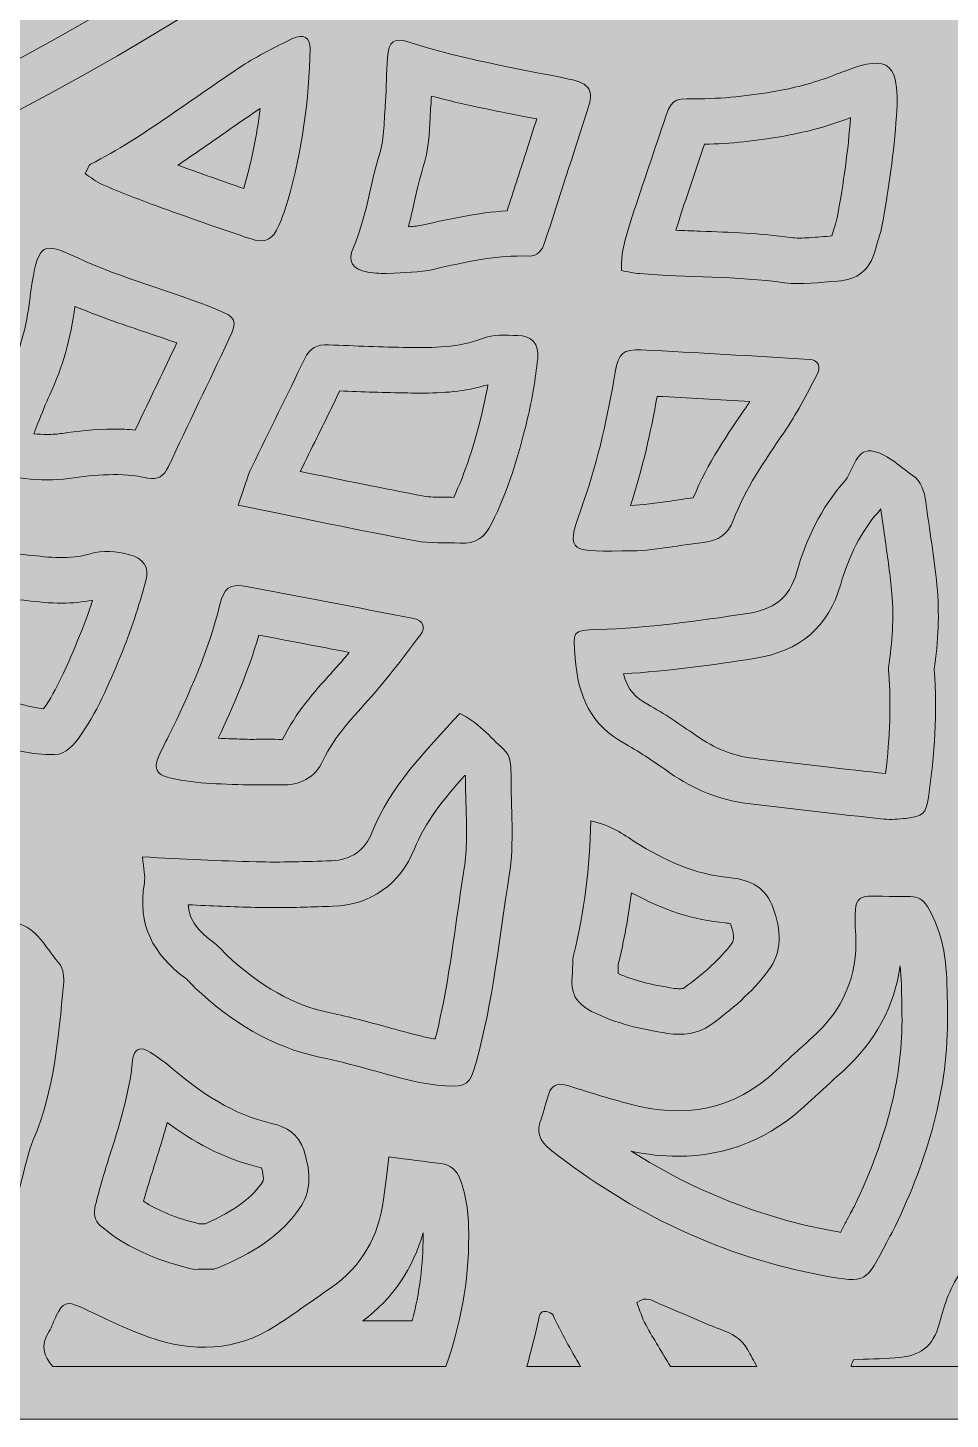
# Model space of a CAD drawing. Extents: x 140 to 2861, y -2860 to -140.
# Drawn here: x 1974.5 to 2298.5, y -2859.8 to -2371 of the extents above; entities that cross this region are included whole.
import ezdxf

# ---------------------------------------------------------------- set-up
doc = ezdxf.new("R2010")
doc.units = 0
doc.header["$MEASUREMENT"] = 0
doc.layers.add('Layer 1', color=7, linetype='Continuous')

# ---------------------------------------------------------------- blocks, each defined once
blk = doc.blocks.new('block 3')
at = {"layer": 'Layer 1', "lineweight": 0}
blk.add_lwpolyline([(140.32, -139.6), (140.32, -2859.85), (2860.58, -2859.85), (2860.58, -139.6), (140.32, -139.6)], dxfattribs=at)
for points, knots in [([(1721.31, -2475.94), (1650.1, -2492.19), (1576.59, -2500.42), (1502.82, -2500.42), (1275.74, -2500.42), (1053.46, -2423.1), (876.93, -2282.7), (747.66, -2179.87), (646.42, -2042.83), (583.05, -1885.2), (585.7, -1885.24), (588.33, -1885.26), (590.95, -1885.26), (617.95, -1885.26), (644.51, -1883.12), (669.9, -1878.88), (675.18, -1878.01), (680.42, -1877.09), (685.59, -1876.14), (692.52, -1891.82), (699.86, -1907.26), (707.5, -1922.18), (707.63, -1922.44), (707.76, -1922.7), (707.9, -1922.96), (699.09, -1938.69), (698.57, -1955.99), (706.48, -1973.45), (718.93, -2001.08), (733.65, -2027.64), (747.71, -2052.23), (767.43, -2086.76), (788.67, -2119.44), (814.5, -2157.91), (821.77, -2168.68), (829.03, -2179.4), (836.3, -2190.13), (839.34, -2194.61), (844.35, -2197.16), (849.55, -2197.16), (851.2, -2197.16), (852.87, -2196.9), (854.5, -2196.37), (861.28, -2194.17), (865.78, -2187.74), (865.54, -2180.62), (865.06, -2166.24), (861.95, -2153.6), (859.29, -2144.17), (857.96, -2139.46), (856.57, -2134.72), (855.14, -2129.94), (881.3, -2157.11), (909.28, -2182.57), (938.82, -2206.07), (956.91, -2220.45), (975.89, -2234.36), (995.3, -2247.44), (1002.96, -2261.61), (1012.87, -2279.29), (1024.11, -2296.31), (1024.37, -2296.71), (1024.64, -2297.12), (1024.9, -2297.53), (1028.35, -2302.86), (1033.56, -2310.91), (1045.09, -2315.48), (1047, -2316.24), (1049.01, -2316.61), (1050.99, -2316.61), (1054.94, -2316.61), (1058.83, -2315.15), (1061.84, -2312.37), (1066.36, -2308.2), (1068.09, -2301.8), (1066.29, -2295.92), (1065.62, -2293.73), (1064.97, -2291.62), (1064.34, -2289.57), (1079.4, -2297.86), (1094.69, -2305.72), (1110.06, -2313.08), (1170.4, -2341.94), (1234.14, -2364.18), (1299.51, -2379.2), (1355.25, -2392.01), (1412.38, -2399.57), (1469.48, -2401.7), (1471.75, -2407.46), (1473.91, -2412.89), (1476.03, -2418.12), (1476.38, -2418.96), (1476.7, -2419.83), (1477.04, -2420.7), (1479.19, -2426.37), (1482.15, -2434.14), (1489.71, -2440.99), (1492.76, -2443.75), (1496.61, -2445.13), (1500.45, -2445.13), (1504.3, -2445.13), (1508.14, -2443.75), (1511.19, -2440.99), (1518.76, -2434.14), (1521.71, -2426.37), (1523.87, -2420.7), (1524.2, -2419.83), (1524.52, -2418.96), (1524.89, -2418.08), (1526.97, -2412.93), (1529.11, -2407.57), (1531.36, -2401.87), (1588.39, -2400.06), (1645.11, -2392.79), (1700.1, -2380.25), (1760.8, -2366.4), (1820.45, -2345.97), (1877.38, -2319.51), (1897.35, -2310.23), (1917.18, -2300.1), (1936.67, -2289.24), (1936, -2291.39), (1935.32, -2293.61), (1934.61, -2295.92), (1932.81, -2301.8), (1934.54, -2308.2), (1939.06, -2312.37), (1942.07, -2315.15), (1945.96, -2316.61), (1949.91, -2316.61), (1951.9, -2316.61), (1953.9, -2316.24), (1955.81, -2315.48), (1967.34, -2310.91), (1972.55, -2302.85), (1976, -2297.53), (1976.27, -2297.12), (1976.53, -2296.71), (1976.79, -2296.32), (1988.21, -2279.02), (1998.02, -2261.51), (2006.23, -2246.28), (2016.71, -2239.15), (2026.97, -2231.86), (2036.76, -2224.59), (2075.52, -2195.82), (2112.12, -2163.88), (2145.94, -2129.35), (2144.44, -2134.33), (2143, -2139.28), (2141.6, -2144.19), (2138.95, -2153.59), (2135.84, -2166.23), (2135.36, -2180.62), (2135.13, -2187.74), (2139.63, -2194.17), (2146.41, -2196.37), (2148.04, -2196.9), (2149.71, -2197.16), (2151.35, -2197.16), (2156.56, -2197.16), (2161.57, -2194.61), (2164.6, -2190.13), (2164.6, -2190.13), (2165.47, -2188.85), (2165.47, -2188.85), (2172.45, -2178.55), (2179.42, -2168.25), (2186.42, -2157.88), (2212.24, -2119.44), (2233.47, -2086.76), (2253.19, -2052.24), (2267.25, -2027.64), (2281.97, -2001.08), (2294.41, -1973.48), (2301.54, -1957.75), (2301.81, -1942.06), (2295.31, -1927.57), (2304.32, -1911.02), (2312.84, -1894.12), (2320.75, -1877.12), (2324.15, -1877.72), (2327.57, -1878.31), (2331, -1878.88), (2356.39, -1883.12), (2382.96, -1885.26), (2409.96, -1885.26), (2414.72, -1885.26), (2419.54, -1885.19), (2424.4, -1885.06), (2407.98, -1923.97), (2388.93, -1962.09), (2367.62, -1998.67), (2226.81, -2240.41), (1991.24, -2414.37), (1721.31, -2475.94)], [0, 0, 0, 0, 1, 1, 1, 2, 2, 2, 3, 3, 3, 4, 4, 4, 5, 5, 5, 6, 6, 6, 7, 7, 7, 8, 8, 8, 9, 9, 9, 10, 10, 10, 11, 11, 11, 12, 12, 12, 13, 13, 13, 14, 14, 14, 15, 15, 15, 16, 16, 16, 17, 17, 17, 18, 18, 18, 19, 19, 19, 20, 20, 20, 21, 21, 21, 22, 22, 22, 23, 23, 23, 24, 24, 24, 25, 25, 25, 26, 26, 26, 27, 27, 27, 28, 28, 28, 29, 29, 29, 30, 30, 30, 31, 31, 31, 32, 32, 32, 33, 33, 33, 34, 34, 34, 35, 35, 35, 36, 36, 36, 37, 37, 37, 38, 38, 38, 39, 39, 39, 40, 40, 40, 41, 41, 41, 42, 42, 42, 43, 43, 43, 44, 44, 44, 45, 45, 45, 46, 46, 46, 47, 47, 47, 48, 48, 48, 49, 49, 49, 50, 50, 50, 51, 51, 51, 52, 52, 52, 53, 53, 53, 54, 54, 54, 55, 55, 55, 56, 56, 56, 57, 57, 57, 58, 58, 58, 59, 59, 59, 60, 60, 60, 61, 61, 61, 62, 62, 62, 63, 63, 63, 64, 64, 64, 65, 65, 65, 65]), ([(2142.84, -2435.28), (2132.26, -2435.88), (2122.33, -2438.18), (2113.42, -2440.24), (2111.97, -2440.57), (2110.19, -2440.75), (2108.15, -2440.88), (2108.96, -2437.81), (2109.65, -2434.77), (2110.34, -2431.77), (2111.27, -2427.65), (2112.16, -2423.76), (2113.29, -2420.14), (2115.25, -2413.86), (2115.55, -2407.8), (2115.81, -2402.45), (2115.88, -2401.03), (2115.95, -2399.62), (2116.06, -2398.22), (2116.15, -2397.11), (2116.21, -2396.02), (2116.26, -2394.95), (2127.41, -2397.92), (2138.57, -2400.11), (2149.45, -2402.25), (2150.72, -2402.5), (2151.99, -2402.75), (2153.25, -2403), (2151.96, -2407), (2150.67, -2411.01), (2149.38, -2415.01), (2147.2, -2421.77), (2145.03, -2428.53), (2142.84, -2435.28)], [0, 0, 0, 0, 1, 1, 1, 2, 2, 2, 3, 3, 3, 4, 4, 4, 5, 5, 5, 6, 6, 6, 7, 7, 7, 8, 8, 8, 9, 9, 9, 10, 10, 10, 11, 11, 11, 11]), ([(2056.11, -2399.33), (2054.9, -2408.88), (2053, -2418.23), (2050.42, -2427.27), (2050.41, -2427.32), (2050.39, -2427.37), (2050.38, -2427.42), (2042.47, -2424.72), (2034.66, -2421.93), (2027.17, -2419.22), (2032.13, -2415.92), (2036.96, -2412.54), (2041.73, -2409.21), (2046.66, -2405.77), (2051.35, -2402.49), (2056.11, -2399.33)], [0, 0, 0, 0, 1, 1, 1, 2, 2, 2, 3, 3, 3, 4, 4, 4, 5, 5, 5, 5]), ([(2263.49, -2402.51), (2262.6, -2413.93), (2261.04, -2425.62), (2258.85, -2437.27), (2258.66, -2438.25), (2258.25, -2439.6), (2257.82, -2441.04), (2257.53, -2441.96), (2257.22, -2442.99), (2256.92, -2444.08), (2255.62, -2444.17), (2254.32, -2444.28), (2253.01, -2444.4), (2250.32, -2444.63), (2247.77, -2444.85), (2245.54, -2444.85), (2244.38, -2444.85), (2243.39, -2444.79), (2242.53, -2444.67), (2231.68, -2443.16), (2221.01, -2442.78), (2210.69, -2442.41), (2207.76, -2442.31), (2204.89, -2442.2), (2202.07, -2442.08), (2205.11, -2432.64), (2208.35, -2423.08), (2211.5, -2413.82), (2211.5, -2413.82), (2212.16, -2411.87), (2212.16, -2411.87), (2221.15, -2411.69), (2230.48, -2410.71), (2240.59, -2408.89), (2248.64, -2407.44), (2256.14, -2405.35), (2263.49, -2402.51)], [0, 0, 0, 0, 1, 1, 1, 2, 2, 2, 3, 3, 3, 4, 4, 4, 5, 5, 5, 6, 6, 6, 7, 7, 7, 8, 8, 8, 9, 9, 9, 10, 10, 10, 11, 11, 11, 12, 12, 12, 12]), ([(1986.64, -2513.47), (1984.95, -2513.72), (1983.15, -2513.84), (1981.3, -2513.84), (1979.79, -2513.84), (1978.22, -2513.76), (1976.57, -2513.59), (1977.08, -2512.35), (1977.57, -2511.11), (1978.06, -2509.88), (1979.46, -2506.35), (1980.79, -2503.01), (1982.24, -2499.88), (1986.8, -2490.09), (1989.67, -2479.94), (1991.01, -2468.84), (1999.1, -2472.26), (2007.23, -2475), (2015.14, -2477.67), (2019.15, -2479.03), (2023.03, -2480.33), (2026.81, -2481.7), (2024.58, -2486.41), (2022.33, -2491.12), (2020.13, -2495.73), (2017.53, -2501.17), (2014.87, -2506.73), (2012.24, -2512.31), (2009.78, -2512.07), (2007.26, -2511.95), (2004.65, -2511.95), (1997.96, -2511.95), (1991.51, -2512.76), (1986.64, -2513.47)], [0, 0, 0, 0, 1, 1, 1, 2, 2, 2, 3, 3, 3, 4, 4, 4, 5, 5, 5, 6, 6, 6, 7, 7, 7, 8, 8, 8, 9, 9, 9, 10, 10, 10, 11, 11, 11, 11]), ([(2134.36, -2504.91), (2131.43, -2517.3), (2128.15, -2527.24), (2124.11, -2535.95), (2122.94, -2535.93), (2121.82, -2535.92), (2120.77, -2535.91), (2118.08, -2535.89), (2115.54, -2535.88), (2113.73, -2535.53), (2099.43, -2532.82), (2085.21, -2529.91), (2070.21, -2526.83), (2072.12, -2522.89), (2074.07, -2518.93), (2075.98, -2515.07), (2078.65, -2509.66), (2081.39, -2504.11), (2084.06, -2498.52), (2091.88, -2498.85), (2099.93, -2499.17), (2107.97, -2499.27), (2109.51, -2499.29), (2111.05, -2499.3), (2112.59, -2499.3), (2119.99, -2499.3), (2127.9, -2498.91), (2136.12, -2496.36), (2135.61, -2499.26), (2135.02, -2502.11), (2134.36, -2504.91)], [0, 0, 0, 0, 1, 1, 1, 2, 2, 2, 3, 3, 3, 4, 4, 4, 5, 5, 5, 6, 6, 6, 7, 7, 7, 8, 8, 8, 9, 9, 9, 10, 10, 10, 10]), ([(2228.14, -2502.24), (2227.73, -2502.89), (2227.3, -2503.52), (2226.87, -2504.15), (2220.47, -2513.41), (2213.27, -2523.85), (2208.22, -2536.12), (2205.49, -2536.46), (2202.84, -2536.85), (2200.27, -2537.24), (2195.19, -2537.99), (2190.38, -2538.7), (2186.17, -2538.79), (2190.47, -2525.82), (2193.29, -2512.83), (2195.57, -2500.45), (2206.34, -2500.99), (2217.19, -2501.6), (2228.14, -2502.24)], [0, 0, 0, 0, 1, 1, 1, 2, 2, 2, 3, 3, 3, 4, 4, 4, 5, 5, 5, 6, 6, 6, 6]), ([(2276.86, -2597.78), (2277.72, -2608.35), (2277.37, -2619.91), (2275.77, -2632.96), (2262.76, -2631.55), (2245.93, -2629.69), (2229.24, -2627.63), (2222.22, -2626.77), (2215.68, -2624.17), (2209.26, -2619.68), (2209.26, -2619.68), (2208.89, -2619.42), (2208.89, -2619.42), (2203.61, -2615.74), (2198.14, -2611.92), (2192.17, -2608.67), (2188.08, -2606.44), (2185.21, -2603.74), (2183.72, -2597.97), (2199.47, -2597), (2215, -2594.82), (2229.59, -2592.56), (2245.79, -2590.06), (2255.74, -2581.51), (2260.02, -2566.44), (2262.9, -2556.29), (2267.3, -2547.8), (2273.11, -2541.22), (2273.46, -2540.82), (2273.79, -2540.42), (2274.1, -2540.02), (2274.53, -2543.3), (2275, -2546.57), (2275.47, -2549.84), (2276.39, -2556.26), (2277.26, -2562.32), (2277.86, -2568.41), (2278.67, -2576.65), (2278.39, -2585.03), (2276.99, -2594.02), (2276.8, -2595.26), (2276.76, -2596.52), (2276.86, -2597.78)], [0, 0, 0, 0, 1, 1, 1, 2, 2, 2, 3, 3, 3, 4, 4, 4, 5, 5, 5, 6, 6, 6, 7, 7, 7, 8, 8, 8, 9, 9, 9, 10, 10, 10, 11, 11, 11, 12, 12, 12, 13, 13, 13, 14, 14, 14, 14]), ([(1927.88, -2593.63), (1930.08, -2590.31), (1932.38, -2586.92), (1934.6, -2583.64), (1938.11, -2578.47), (1941.71, -2573.16), (1945.19, -2567.72), (1954.64, -2569.98), (1964.09, -2571.14), (1973.05, -2572.12), (1973.05, -2572.12), (1974.06, -2572.23), (1974.06, -2572.23), (1978, -2572.67), (1982.06, -2573.12), (1986.49, -2573.12), (1990.32, -2573.12), (1993.87, -2572.77), (1997.26, -2572.06), (1995.83, -2576.49), (1994.2, -2581.06), (1992.34, -2585.48), (1992.34, -2585.48), (1991.62, -2587.17), (1991.62, -2587.17), (1988.08, -2595.6), (1984.72, -2603.57), (1980.06, -2610.2), (1975.44, -2609.85), (1970.53, -2608.24), (1965.75, -2606.68), (1953.21, -2602.57), (1940.47, -2598.07), (1928.15, -2593.73), (1928.06, -2593.7), (1927.97, -2593.66), (1927.88, -2593.63)], [0, 0, 0, 0, 1, 1, 1, 2, 2, 2, 3, 3, 3, 4, 4, 4, 5, 5, 5, 6, 6, 6, 7, 7, 7, 8, 8, 8, 9, 9, 9, 10, 10, 10, 11, 11, 11, 12, 12, 12, 12]), ([(2083.12, -2595.41), (2082.42, -2596.2), (2081.71, -2596.99), (2081, -2597.78), (2075.17, -2604.24), (2068.59, -2611.54), (2064.01, -2621.02), (2063.99, -2621.02), (2063.7, -2621.01), (2063.7, -2621.01), (2062.16, -2620.97), (2060.5, -2620.95), (2058.6, -2620.95), (2057.23, -2620.95), (2055.91, -2620.96), (2054.71, -2620.97), (2053.88, -2620.98), (2053.12, -2620.98), (2052.43, -2620.99), (2051.22, -2620.94), (2050.03, -2620.9), (2048.85, -2620.87), (2046.24, -2620.78), (2043.75, -2620.7), (2041.36, -2620.58), (2046.69, -2609.37), (2051.83, -2597.36), (2055.63, -2584.37), (2066.09, -2586.31), (2076.55, -2588.31), (2087.38, -2590.42), (2085.98, -2592.12), (2084.57, -2593.79), (2083.12, -2595.41)], [0, 0, 0, 0, 1, 1, 1, 2, 2, 2, 3, 3, 3, 4, 4, 4, 5, 5, 5, 6, 6, 6, 7, 7, 7, 8, 8, 8, 9, 9, 9, 10, 10, 10, 11, 11, 11, 11]), ([(2127.8, -2666.29), (2126.83, -2672.32), (2125.96, -2678.4), (2125.12, -2684.28), (2123.03, -2698.89), (2121.04, -2712.77), (2117.59, -2726.25), (2115.97, -2726.01), (2114.39, -2725.7), (2112.85, -2725.32), (2108.88, -2724.35), (2104.95, -2723.27), (2100.79, -2722.12), (2094.3, -2720.33), (2087.59, -2718.48), (2080.64, -2717.05), (2067.85, -2714.42), (2056.26, -2707.92), (2044.17, -2696.6), (2044.02, -2696.45), (2043.88, -2696.3), (2043.74, -2696.14), (2042.8, -2695.11), (2041.38, -2693.55), (2039.35, -2692.05), (2033.22, -2687.55), (2031.09, -2683.43), (2030.84, -2679.09), (2038.84, -2679.47), (2046.52, -2679.82), (2054.31, -2680.01), (2056.49, -2680.06), (2058.8, -2680.09), (2061.17, -2680.09), (2067.98, -2680.09), (2074.76, -2679.87), (2081.69, -2679.63), (2094.94, -2679.17), (2105.37, -2671.82), (2110.31, -2659.47), (2114.06, -2650.07), (2120.43, -2642.09), (2128.02, -2633.63), (2128.08, -2633.69), (2128.14, -2633.75), (2128.21, -2633.81), (2128.2, -2637.47), (2128.31, -2641.07), (2128.41, -2644.56), (2128.64, -2652.35), (2128.86, -2659.71), (2127.8, -2666.29)], [0, 0, 0, 0, 1, 1, 1, 2, 2, 2, 3, 3, 3, 4, 4, 4, 5, 5, 5, 6, 6, 6, 7, 7, 7, 8, 8, 8, 9, 9, 9, 10, 10, 10, 11, 11, 11, 12, 12, 12, 13, 13, 13, 14, 14, 14, 15, 15, 15, 16, 16, 16, 17, 17, 17, 17]), ([(2181.86, -2701.27), (2181.87, -2700.83), (2181.88, -2700.26), (2181.9, -2699.94), (2183.92, -2691.65), (2185.44, -2683.33), (2186.49, -2674.86), (2197.8, -2681.07), (2208.44, -2684.48), (2219.46, -2685.48), (2220.35, -2685.56), (2220.94, -2685.68), (2221.3, -2685.78), (2223.13, -2690.96), (2222.18, -2692.2), (2221.77, -2692.73), (2217.77, -2697.96), (2212.39, -2702.95), (2204.86, -2708.42), (2204.67, -2708.49), (2204.14, -2708.61), (2203.27, -2708.61), (2202.74, -2708.61), (2202.17, -2708.57), (2201.58, -2708.48), (2193.32, -2707.23), (2187.1, -2705.6), (2181.81, -2703.26), (2181.84, -2702.53), (2181.85, -2701.87), (2181.86, -2701.27)], [0, 0, 0, 0, 1, 1, 1, 2, 2, 2, 3, 3, 3, 4, 4, 4, 5, 5, 5, 6, 6, 6, 7, 7, 7, 8, 8, 8, 9, 9, 9, 10, 10, 10, 10]), ([(2261.95, -2790.35), (2261.95, -2790.35), (2261.87, -2790.51), (2261.87, -2790.51), (2261.24, -2791.75), (2260.58, -2793.05), (2259.97, -2794.21), (2258.99, -2794.04), (2258, -2793.86), (2257.16, -2793.7), (2232.23, -2789.1), (2208.54, -2779.71), (2186.46, -2765.71), (2192.05, -2766.89), (2197.52, -2767.48), (2202.77, -2767.48), (2220.08, -2767.48), (2235.47, -2761.2), (2248.52, -2748.8), (2251.84, -2745.64), (2255.23, -2742.58), (2258.82, -2739.34), (2258.82, -2739.34), (2260.83, -2737.53), (2260.83, -2737.53), (2272.18, -2727.26), (2278.98, -2714.65), (2280.84, -2700.57), (2281.35, -2704.66), (2281.41, -2709.12), (2281.47, -2713.94), (2281.49, -2715.22), (2281.51, -2716.5), (2281.53, -2717.71), (2281.86, -2739.02), (2276.51, -2760.48), (2264.69, -2785.24), (2264.39, -2785.86), (2263.95, -2786.66), (2263.48, -2787.5), (2262.96, -2788.45), (2262.44, -2789.39), (2261.95, -2790.35)], [0, 0, 0, 0, 1, 1, 1, 2, 2, 2, 3, 3, 3, 4, 4, 4, 5, 5, 5, 6, 6, 6, 7, 7, 7, 8, 8, 8, 9, 9, 9, 10, 10, 10, 11, 11, 11, 12, 12, 12, 13, 13, 13, 14, 14, 14, 14]), ([(2018.61, -2771.73), (2020.28, -2766.48), (2021.97, -2761.15), (2023.43, -2755.65), (2031.89, -2761.88), (2042.93, -2768.32), (2056.37, -2771.51), (2056.44, -2771.53), (2056.51, -2771.55), (2056.58, -2771.56), (2057.52, -2774.97), (2057.16, -2776.15), (2057.16, -2776.15), (2053.42, -2781.94), (2047.31, -2786.5), (2036.89, -2791.18), (2036.47, -2791.17), (2036.02, -2791.17), (2035.54, -2791.17), (2035.54, -2791.17), (2034.56, -2791.17), (2034.56, -2791.17), (2026.73, -2789.24), (2020.41, -2786.67), (2015.16, -2783.27), (2016.06, -2780.01), (2017.06, -2776.65), (2018.14, -2773.24), (2018.14, -2773.24), (2018.61, -2771.73), (2018.61, -2771.73)], [0, 0, 0, 0, 1, 1, 1, 2, 2, 2, 3, 3, 3, 4, 4, 4, 5, 5, 5, 6, 6, 6, 7, 7, 7, 8, 8, 8, 9, 9, 9, 10, 10, 10, 10]), ([(2113.35, -2794.33), (2113.35, -2794.33), (2113.35, -2795.49), (2113.35, -2795.49), (2113.36, -2805.5), (2112.1, -2815.36), (2109.51, -2825.35), (2109.51, -2825.35), (2092.13, -2825.35), (2092.13, -2825.35), (2102.69, -2817.41), (2109.8, -2807.01), (2113.35, -2794.33)], [0, 0, 0, 0, 1, 1, 1, 2, 2, 2, 3, 3, 3, 4, 4, 4, 4])]:
    blk.add_open_spline(points, degree=3, knots=knots, dxfattribs=at)
blk = doc.blocks.new('block 5')
at = {"layer": 'Layer 1', "lineweight": 0}
blk.add_lwpolyline([(140.32, -139.6), (140.32, -2859.85), (2860.58, -2859.85), (2860.58, -139.6), (140.32, -139.6)], dxfattribs=at)
for points, knots in [([(1724.87, -2491.54), (1425.79, -2559.76), (1106.27, -2485.55), (866.98, -2295.22), (723.83, -2181.37), (620.75, -2032.29), (559.33, -1868.3), (558.6, -1868.26), (557.87, -1868.21), (557.15, -1868.16), (593.85, -1870.51), (630.65, -1869.2), (667.27, -1863.1), (676.61, -1861.55), (685.91, -1859.87), (695.17, -1858.03), (703.39, -1877.35), (712.25, -1896.33), (721.74, -1914.89), (723.29, -1917.93), (724.87, -1920.95), (726.45, -1923.96), (726.14, -1924.37), (725.83, -1924.78), (725.52, -1925.19), (715.76, -1938.14), (714.42, -1952.2), (721.07, -1966.88), (733.05, -1993.47), (747.15, -2019.02), (761.6, -2044.3), (782.08, -2080.15), (804.75, -2114.69), (827.76, -2148.96), (835.02, -2159.72), (842.29, -2170.44), (849.55, -2181.16), (849.16, -2169.67), (846.86, -2159.03), (843.9, -2148.54), (835.32, -2118.29), (825.31, -2088.56), (814.42, -2059.15), (853.93, -2108.88), (898.82, -2153.81), (948.78, -2193.54), (967.7, -2208.6), (987.31, -2222.88), (1007.5, -2236.36), (1012.17, -2245.06), (1016.94, -2253.71), (1021.9, -2262.26), (1026.85, -2270.8), (1032.01, -2279.24), (1037.47, -2287.51), (1040.66, -2292.35), (1043.54, -2297.65), (1050.99, -2300.61), (1048.23, -2291.58), (1045.84, -2283.97), (1043.5, -2276.37), (1041.3, -2269.22), (1039.02, -2262.11), (1036.69, -2255.01), (1062.63, -2270.89), (1089.43, -2285.47), (1116.97, -2298.64), (1176.25, -2327), (1238.87, -2348.85), (1303.09, -2363.61), (1361.41, -2377.01), (1421.01, -2384.52), (1480.53, -2386.04), (1483.92, -2394.73), (1487.34, -2403.42), (1490.85, -2412.07), (1493.15, -2417.72), (1494.76, -2423.98), (1500.45, -2429.13), (1506.14, -2423.98), (1507.75, -2417.72), (1510.06, -2412.07), (1513.55, -2403.45), (1516.96, -2394.81), (1520.33, -2386.15), (1579.84, -2384.97), (1639.02, -2377.77), (1696.54, -2364.65), (1756.15, -2351.05), (1814.72, -2330.98), (1870.64, -2305), (1902.77, -2290.07), (1934.12, -2273.13), (1964.42, -2254.37), (1962.02, -2261.68), (1959.67, -2269.01), (1957.4, -2276.37), (1955.06, -2283.97), (1952.68, -2291.58), (1949.91, -2300.61), (1957.36, -2297.65), (1960.25, -2292.35), (1963.43, -2287.51), (1974.58, -2270.62), (1984.47, -2253.03), (1994, -2235.24), (2005.25, -2227.66), (2016.34, -2219.83), (2027.23, -2211.74), (2075.88, -2175.62), (2121.07, -2134.43), (2161.53, -2089.33), (2169.8, -2080.11), (2177.87, -2070.71), (2185.75, -2061.15), (2175.14, -2089.91), (2165.39, -2118.98), (2157, -2148.54), (2154.04, -2159.03), (2151.74, -2169.67), (2151.36, -2181.16), (2158.62, -2170.44), (2165.88, -2159.72), (2173.14, -2148.96), (2196.15, -2114.69), (2218.82, -2080.15), (2239.3, -2044.3), (2253.75, -2019.02), (2267.85, -1993.47), (2279.84, -1966.88), (2286.08, -1953.09), (2285.27, -1939.84), (2277.05, -1927.55), (2289.5, -1905.21), (2300.96, -1882.39), (2311.38, -1859.14), (2318.78, -1860.54), (2326.19, -1861.86), (2333.63, -1863.1), (2371.89, -1869.48), (2410.35, -1870.63), (2448.69, -1867.82), (2429.8, -1915.98), (2407.27, -1962.4), (2381.45, -2006.73), (2240.59, -2248.53), (2002, -2428.33), (1724.87, -2491.54)], [0, 0, 0, 0, 1, 1, 1, 2, 2, 2, 3, 3, 3, 4, 4, 4, 5, 5, 5, 6, 6, 6, 7, 7, 7, 8, 8, 8, 9, 9, 9, 10, 10, 10, 11, 11, 11, 12, 12, 12, 13, 13, 13, 14, 14, 14, 15, 15, 15, 16, 16, 16, 17, 17, 17, 18, 18, 18, 19, 19, 19, 20, 20, 20, 21, 21, 21, 22, 22, 22, 23, 23, 23, 24, 24, 24, 25, 25, 25, 26, 26, 26, 27, 27, 27, 28, 28, 28, 29, 29, 29, 30, 30, 30, 31, 31, 31, 32, 32, 32, 33, 33, 33, 34, 34, 34, 35, 35, 35, 36, 36, 36, 37, 37, 37, 38, 38, 38, 39, 39, 39, 40, 40, 40, 41, 41, 41, 42, 42, 42, 43, 43, 43, 44, 44, 44, 45, 45, 45, 46, 46, 46, 47, 47, 47, 48, 48, 48, 49, 49, 49, 49]), ([(1994.63, -2422.19), (1995.54, -2420.59), (1995.81, -2419.3), (1996.55, -2418.92), (2015.47, -2409.18), (2032.06, -2395.89), (2049.78, -2384.34), (2055.38, -2380.69), (2061.46, -2377.74), (2067.45, -2374.74), (2071.19, -2372.86), (2073.75, -2374.45), (2073.67, -2378.22), (2073.31, -2396.36), (2070.78, -2414.19), (2065.81, -2431.65), (2064.97, -2434.62), (2063.92, -2437.56), (2062.7, -2440.41), (2060.57, -2445.38), (2058.04, -2446.83), (2052.96, -2445.16), (2041.7, -2441.46), (2030.53, -2437.45), (2019.39, -2433.42), (2013.08, -2431.14), (2006.84, -2428.66), (2000.67, -2426.03), (1998.47, -2425.1), (1996.58, -2423.46), (1994.63, -2422.19)], [0, 0, 0, 0, 1, 1, 1, 2, 2, 2, 3, 3, 3, 4, 4, 4, 5, 5, 5, 6, 6, 6, 7, 7, 7, 8, 8, 8, 9, 9, 9, 10, 10, 10, 10]), ([(2150.59, -2451.17), (2139.11, -2450.76), (2128.1, -2453.27), (2117.03, -2455.83), (2112.04, -2456.98), (2106.77, -2456.86), (2100.97, -2457.38), (2099.04, -2457.23), (2096.45, -2457.19), (2093.91, -2456.8), (2088.64, -2455.98), (2086.64, -2453.09), (2088.85, -2448.1), (2093.47, -2437.6), (2094.63, -2426.19), (2098.02, -2415.37), (2099.82, -2409.59), (2099.63, -2403.15), (2100.11, -2396.99), (2100.5, -2391.85), (2100.36, -2386.66), (2100.81, -2381.53), (2101.34, -2375.55), (2103.07, -2374.19), (2108.81, -2376.08), (2127.01, -2382.05), (2145.87, -2385.1), (2164.54, -2388.95), (2172.16, -2390.52), (2173.27, -2393.12), (2171.23, -2399.41), (2166.14, -2415.1), (2161.12, -2430.82), (2156.01, -2446.51), (2155.18, -2449.09), (2153.56, -2451.28), (2150.59, -2451.17)], [0, 0, 0, 0, 1, 1, 1, 2, 2, 2, 3, 3, 3, 4, 4, 4, 5, 5, 5, 6, 6, 6, 7, 7, 7, 8, 8, 8, 9, 9, 9, 10, 10, 10, 11, 11, 11, 12, 12, 12, 12]), ([(2237.76, -2393.14), (2244.92, -2391.85), (2251.64, -2389.99), (2258.45, -2387.3), (2275.21, -2380.66), (2281.12, -2380.61), (2279.59, -2401.87), (2278.66, -2414.79), (2276.96, -2427.54), (2274.57, -2440.23), (2274, -2443.25), (2272.89, -2446.17), (2272.12, -2449.17), (2270.35, -2456.05), (2265.76, -2459.54), (2258.86, -2459.98), (2252.68, -2460.38), (2246.36, -2461.36), (2240.32, -2460.52), (2223.38, -2458.16), (2206.3, -2458.76), (2189.33, -2457.32), (2187.34, -2457.15), (2185.38, -2456.69), (2182.98, -2456.28), (2182.73, -2450.18), (2184.4, -2444.78), (2186.1, -2439.47), (2189.87, -2427.68), (2193.88, -2415.97), (2197.85, -2404.24), (2200.54, -2396.29), (2200.72, -2395.88), (2208.57, -2395.91), (2218.42, -2395.94), (2228.06, -2394.89), (2237.76, -2393.14)], [0, 0, 0, 0, 1, 1, 1, 2, 2, 2, 3, 3, 3, 4, 4, 4, 5, 5, 5, 6, 6, 6, 7, 7, 7, 8, 8, 8, 9, 9, 9, 10, 10, 10, 11, 11, 11, 12, 12, 12, 12]), ([(1988.94, -2529.3), (1978.62, -2530.8), (1968.32, -2528.97), (1958.31, -2526.19), (1955.27, -2525.34), (1954.53, -2522.7), (1955.99, -2520.06), (1960.76, -2511.43), (1963.62, -2501.99), (1967.74, -2493.13), (1971.74, -2484.52), (1974.1, -2475.74), (1975.19, -2466.45), (1975.42, -2464.4), (1975.65, -2462.34), (1976.02, -2460.31), (1978.47, -2446.88), (1979.74, -2446), (1991.78, -2451.67), (2007.72, -2459.18), (2024.83, -2463.41), (2041.08, -2470.02), (2047.7, -2472.71), (2048.23, -2473.75), (2045.13, -2480.37), (2038.12, -2495.33), (2030.88, -2510.19), (2023.87, -2525.16), (2022.33, -2528.45), (2020.2, -2529.95), (2016.61, -2529.16), (2007.38, -2527.16), (1998.25, -2527.95), (1988.94, -2529.3)], [0, 0, 0, 0, 1, 1, 1, 2, 2, 2, 3, 3, 3, 4, 4, 4, 5, 5, 5, 6, 6, 6, 7, 7, 7, 8, 8, 8, 9, 9, 9, 10, 10, 10, 11, 11, 11, 11]), ([(2110.75, -2551.25), (2090.47, -2547.41), (2070.26, -2543.15), (2048.37, -2538.7), (2050.45, -2532.85), (2051.52, -2528.81), (2053.28, -2525.11), (2059.3, -2512.48), (2065.7, -2500.03), (2071.64, -2487.36), (2073.5, -2483.39), (2076.18, -2482.17), (2080.19, -2482.34), (2089.51, -2482.73), (2098.83, -2483.16), (2108.16, -2483.27), (2116.95, -2483.37), (2125.69, -2483.46), (2134.22, -2480.08), (2137.89, -2478.63), (2142.4, -2479.01), (2146.52, -2479.08), (2151.54, -2479.17), (2154.17, -2481.92), (2153.59, -2487.16), (2152.8, -2494.35), (2151.59, -2501.54), (2149.93, -2508.58), (2146.95, -2521.2), (2143.13, -2533.59), (2137.38, -2545.28), (2135.1, -2549.92), (2131.61, -2552.39), (2126.27, -2552.05), (2121.1, -2551.73), (2115.79, -2552.21), (2110.75, -2551.25)], [0, 0, 0, 0, 1, 1, 1, 2, 2, 2, 3, 3, 3, 4, 4, 4, 5, 5, 5, 6, 6, 6, 7, 7, 7, 8, 8, 8, 9, 9, 9, 10, 10, 10, 11, 11, 11, 12, 12, 12, 12]), ([(2251.65, -2493.02), (2247.91, -2499.83), (2244.44, -2506.86), (2240.04, -2513.24), (2233.25, -2523.07), (2226.56, -2532.85), (2222.27, -2544.11), (2220.48, -2548.79), (2217.08, -2551.22), (2211.73, -2551.82), (2201.95, -2552.91), (2192.29, -2555.13), (2183.21, -2554.75), (2163.42, -2555.04), (2163.47, -2555.03), (2169.8, -2537.19), (2175.02, -2522.48), (2178.15, -2507.24), (2180.85, -2491.9), (2182.01, -2485.31), (2183.61, -2483.84), (2189.97, -2484.15), (2209.65, -2485.1), (2229.31, -2486.27), (2248.98, -2487.46), (2252.15, -2487.65), (2253.29, -2490.04), (2251.65, -2493.02)], [0, 0, 0, 0, 1, 1, 1, 2, 2, 2, 3, 3, 3, 4, 4, 4, 5, 5, 5, 6, 6, 6, 7, 7, 7, 8, 8, 8, 9, 9, 9, 9]), ([(2290.8, -2641.27), (2289.93, -2647.21), (2288.9, -2648.11), (2282.89, -2648.73), (2280.32, -2648.99), (2277.69, -2649.26), (2275.15, -2648.99), (2259.18, -2647.26), (2243.22, -2645.48), (2227.28, -2643.51), (2217.35, -2642.29), (2208.36, -2638.57), (2200.11, -2632.8), (2195.03, -2629.26), (2189.84, -2625.62), (2184.52, -2622.72), (2172.14, -2615.98), (2167.71, -2605.68), (2166.75, -2592.47), (2166.06, -2582.81), (2165.52, -2582.67), (2174.72, -2582.38), (2192.34, -2581.81), (2209.75, -2579.44), (2227.15, -2576.75), (2236.15, -2575.36), (2241.87, -2571.78), (2244.63, -2562.07), (2247.86, -2550.69), (2253.06, -2539.77), (2261.1, -2530.64), (2264.41, -2526.88), (2265.19, -2519.06), (2270.66, -2519.63), (2275.75, -2520.16), (2280.49, -2524.92), (2285.16, -2528.14), (2288.33, -2530.31), (2289.42, -2533.84), (2289.91, -2537.57), (2291.2, -2547.33), (2292.82, -2557.06), (2293.79, -2566.85), (2294.75, -2576.67), (2294.35, -2586.52), (2292.81, -2596.47), (2294.03, -2611.39), (2292.98, -2626.36), (2290.8, -2641.27)], [0, 0, 0, 0, 1, 1, 1, 2, 2, 2, 3, 3, 3, 4, 4, 4, 5, 5, 5, 6, 6, 6, 7, 7, 7, 8, 8, 8, 9, 9, 9, 10, 10, 10, 11, 11, 11, 12, 12, 12, 13, 13, 13, 14, 14, 14, 15, 15, 15, 16, 16, 16, 16]), ([(2007.08, -2591.7), (2002.87, -2601.68), (1998.77, -2611.81), (1992.25, -2620.65), (1989.68, -2624.13), (1986.77, -2626.9), (1982.23, -2626.27), (1974.59, -2626.35), (1967.61, -2624.12), (1960.77, -2621.88), (1944.07, -2616.41), (1927.53, -2610.44), (1910.94, -2604.63), (1904.95, -2602.53), (1904.65, -2601.72), (1907.92, -2595.73), (1909.9, -2592.11), (1912.05, -2588.56), (1914.33, -2585.11), (1920.89, -2575.19), (1927.79, -2565.47), (1934.07, -2555.37), (1936.7, -2551.14), (1939.59, -2549.6), (1944.26, -2550.94), (1954.25, -2553.81), (1964.5, -2555.09), (1974.8, -2556.22), (1982.03, -2557.01), (1989.17, -2557.95), (1996.36, -2555.79), (2000.92, -2554.43), (2005.6, -2554.95), (2010.18, -2556.1), (2014.94, -2557.29), (2017.4, -2560.38), (2016.01, -2565.28), (2013.47, -2574.21), (2010.68, -2583.15), (2007.08, -2591.7)], [0, 0, 0, 0, 1, 1, 1, 2, 2, 2, 3, 3, 3, 4, 4, 4, 5, 5, 5, 6, 6, 6, 7, 7, 7, 8, 8, 8, 9, 9, 9, 10, 10, 10, 11, 11, 11, 12, 12, 12, 13, 13, 13, 13]), ([(2019.98, -2628.24), (2021.11, -2625.35), (2022.59, -2622.61), (2023.96, -2619.82), (2031.26, -2604.92), (2037.97, -2589.81), (2041.97, -2573.61), (2043.38, -2567.91), (2045.46, -2566.24), (2050.64, -2567.19), (2070.49, -2570.8), (2090.29, -2574.67), (2110.08, -2578.56), (2113.35, -2579.2), (2114.38, -2581.73), (2112.47, -2584.21), (2106.78, -2591.59), (2101.25, -2599.13), (2095.06, -2606.06), (2088.84, -2613.03), (2082.34, -2619.72), (2078.28, -2628.25), (2075.22, -2634.69), (2070.11, -2637.2), (2063.25, -2637.01), (2059.11, -2636.89), (2054.97, -2636.99), (2052.15, -2636.99), (2041.52, -2636.6), (2032.17, -2636.59), (2023.1, -2634.18), (2020.28, -2633.43), (2018.82, -2631.21), (2019.98, -2628.24)], [0, 0, 0, 0, 1, 1, 1, 2, 2, 2, 3, 3, 3, 4, 4, 4, 5, 5, 5, 6, 6, 6, 7, 7, 7, 8, 8, 8, 9, 9, 9, 10, 10, 10, 11, 11, 11, 11]), ([(2143.59, -2668.83), (2140.06, -2690.79), (2137.95, -2713.05), (2131.93, -2734.58), (2129.84, -2742.05), (2128.64, -2743.18), (2121.31, -2742.72), (2117.19, -2742.46), (2113.04, -2741.85), (2109.03, -2740.86), (2098.46, -2738.27), (2088.07, -2734.91), (2077.42, -2732.72), (2060.02, -2729.15), (2045.86, -2720.12), (2033.17, -2708.23), (2032.04, -2707.16), (2031.1, -2705.85), (2029.87, -2704.94), (2018.54, -2696.61), (2012.88, -2685.94), (2015.43, -2671.56), (2015.87, -2669.1), (2015.12, -2666.44), (2014.79, -2662.31), (2028.99, -2662.94), (2041.84, -2663.7), (2054.7, -2664.01), (2063.51, -2664.23), (2072.33, -2663.95), (2081.13, -2663.64), (2087.99, -2663.4), (2092.86, -2660.02), (2095.45, -2653.53), (2101.96, -2637.24), (2114.11, -2625.18), (2126.2, -2611.94), (2132.57, -2614.79), (2136.75, -2620.09), (2141.6, -2624.43), (2144.1, -2626.68), (2144.23, -2629.96), (2144.21, -2633.1), (2144.13, -2645.03), (2145.47, -2657.19), (2143.59, -2668.83)], [0, 0, 0, 0, 1, 1, 1, 2, 2, 2, 3, 3, 3, 4, 4, 4, 5, 5, 5, 6, 6, 6, 7, 7, 7, 8, 8, 8, 9, 9, 9, 10, 10, 10, 11, 11, 11, 12, 12, 12, 13, 13, 13, 14, 14, 14, 15, 15, 15, 15]), ([(2165.7, -2704.2), (2166.02, -2701.64), (2165.67, -2698.95), (2166.27, -2696.48), (2169.96, -2681.42), (2171.93, -2666.13), (2172.21, -2649.63), (2179.43, -2651.14), (2183.56, -2654.33), (2187.85, -2657.06), (2198.02, -2663.54), (2208.85, -2668.45), (2220.91, -2669.55), (2228.44, -2670.23), (2233.82, -2673.23), (2236.33, -2680.28), (2239.02, -2687.83), (2239.7, -2695.63), (2234.47, -2702.46), (2228.79, -2709.88), (2221.67, -2715.99), (2214.15, -2721.44), (2209.92, -2724.52), (2204.32, -2725.07), (2199.2, -2724.3), (2190.01, -2722.91), (2180.99, -2720.81), (2172.52, -2716.56), (2167.08, -2713.83), (2164.97, -2710.02), (2165.7, -2704.2)], [0, 0, 0, 0, 1, 1, 1, 2, 2, 2, 3, 3, 3, 4, 4, 4, 5, 5, 5, 6, 6, 6, 7, 7, 7, 8, 8, 8, 9, 9, 9, 10, 10, 10, 10]), ([(2254.25, -2809.44), (2218.43, -2802.83), (2186.56, -2787.6), (2158, -2765.11), (2154.07, -2762.02), (2153.13, -2758.88), (2154.77, -2754.41), (2155.84, -2751.5), (2156.42, -2748.42), (2157.46, -2745.49), (2158.45, -2742.71), (2160.43, -2741.52), (2163.49, -2742.46), (2170.9, -2744.73), (2178.28, -2747.09), (2185.76, -2749.09), (2205.06, -2754.26), (2222.58, -2751.38), (2237.49, -2737.21), (2241.62, -2733.28), (2245.87, -2729.48), (2250.1, -2725.66), (2260.74, -2716.05), (2266.09, -2704.18), (2265.28, -2689.76), (2264.38, -2673.68), (2265.46, -2676.21), (2279.54, -2676.19), (2287.59, -2676.18), (2288.99, -2675.3), (2293.28, -2685.32), (2297.72, -2695.69), (2297.31, -2706.58), (2297.53, -2717.46), (2297.94, -2743.95), (2290.41, -2768.51), (2279.13, -2792.13), (2278.24, -2794), (2277.15, -2795.77), (2276.21, -2797.62), (2268.9, -2811.96), (2268.87, -2812.14), (2254.25, -2809.44)], [0, 0, 0, 0, 1, 1, 1, 2, 2, 2, 3, 3, 3, 4, 4, 4, 5, 5, 5, 6, 6, 6, 7, 7, 7, 8, 8, 8, 9, 9, 9, 10, 10, 10, 11, 11, 11, 12, 12, 12, 13, 13, 13, 14, 14, 14, 14]), ([(1972.56, -2775.11), (1969.59, -2787.19), (1965.13, -2798.75), (1960.45, -2810.24), (1958.82, -2814.23), (1956.14, -2815.85), (1951.96, -2815), (1949.43, -2814.49), (1946.8, -2814.2), (1944.41, -2813.31), (1926.98, -2806.8), (1909.72, -2799.95), (1893.01, -2791.72), (1881.41, -2786), (1874.39, -2775.57), (1865.79, -2766.75), (1863.64, -2764.54), (1862.33, -2761.49), (1860.07, -2759.44), (1852.18, -2752.33), (1851.07, -2743.53), (1853.55, -2733.98), (1854.7, -2729.53), (1853.22, -2724.56), (1856.46, -2720.26), (1876.05, -2724.35), (1895.65, -2728.98), (1915.84, -2729.94), (1918.42, -2730.07), (1921.01, -2730.65), (1923.55, -2730.43), (1928.35, -2730), (1932.71, -2728.26), (1935.23, -2723.82), (1944.11, -2708.15), (1957.69, -2697.04), (1971.79, -2685.88), (1978.52, -2688.36), (1981.29, -2694.99), (1985.62, -2699.86), (1987.06, -2701.48), (1987.27, -2704.78), (1987.04, -2707.22), (1985.3, -2725.73), (1983.83, -2744.3), (1976.42, -2761.75), (1974.62, -2765.99), (1973.67, -2770.61), (1972.56, -2775.11)], [0, 0, 0, 0, 1, 1, 1, 2, 2, 2, 3, 3, 3, 4, 4, 4, 5, 5, 5, 6, 6, 6, 7, 7, 7, 8, 8, 8, 9, 9, 9, 10, 10, 10, 11, 11, 11, 12, 12, 12, 13, 13, 13, 14, 14, 14, 15, 15, 15, 16, 16, 16, 16]), ([(2017.62, -2731), (2020.19, -2732.73), (2022.77, -2734.5), (2025.12, -2736.52), (2035.45, -2745.4), (2046.63, -2752.75), (2060.07, -2755.94), (2065.48, -2757.23), (2069.59, -2759.7), (2071.39, -2765.25), (2073.54, -2771.9), (2074.39, -2778.94), (2070.61, -2784.81), (2063.67, -2795.58), (2052.79, -2801.78), (2041.28, -2806.72), (2039.5, -2807.49), (2037.19, -2807.02), (2032.93, -2807.23), (2022.23, -2804.8), (2010.18, -2800.59), (2000.07, -2791.92), (1997.83, -2790), (1997.58, -2787.35), (1998.21, -2784.81), (1999.59, -2779.3), (2001.17, -2773.83), (2002.88, -2768.41), (2006.48, -2757.06), (2010.18, -2745.75), (2011.27, -2733.78), (2011.64, -2729.64), (2014.12, -2728.65), (2017.62, -2731)], [0, 0, 0, 0, 1, 1, 1, 2, 2, 2, 3, 3, 3, 4, 4, 4, 5, 5, 5, 6, 6, 6, 7, 7, 7, 8, 8, 8, 9, 9, 9, 10, 10, 10, 11, 11, 11, 11]), ([(2121.36, -2841.35), (2121.36, -2841.35), (1983.27, -2841.35), (1983.27, -2841.35), (1980, -2837.59), (1978.89, -2834), (1981.93, -2829.16), (1983.02, -2827.42), (1983.59, -2825.37), (1984.51, -2823.51), (1986.84, -2818.76), (1988.21, -2818.31), (1992.86, -2820.4), (2000.88, -2824.02), (2008.74, -2828.13), (2017.01, -2831.05), (2032.38, -2836.48), (2047.56, -2836.14), (2061.69, -2826.96), (2068.21, -2822.73), (2074.51, -2818.15), (2080.9, -2813.73), (2091.81, -2806.19), (2097.71, -2795.65), (2099.43, -2782.64), (2100.04, -2778.06), (2100.58, -2773.48), (2101.3, -2767.67), (2108.3, -2768.59), (2113.95, -2769.33), (2119.59, -2770.05), (2123.02, -2770.49), (2125.19, -2772.41), (2126.39, -2775.59), (2128.81, -2782), (2129.35, -2788.68), (2129.36, -2795.47), (2129.37, -2811.54), (2126.45, -2826.77), (2121.36, -2841.35)], [0, 0, 0, 0, 1, 1, 1, 2, 2, 2, 3, 3, 3, 4, 4, 4, 5, 5, 5, 6, 6, 6, 7, 7, 7, 8, 8, 8, 9, 9, 9, 10, 10, 10, 11, 11, 11, 12, 12, 12, 13, 13, 13, 13]), ([(2263.69, -2841.35), (2263.68, -2841.33), (2263.67, -2841.31), (2263.66, -2841.29), (2263.49, -2840.99), (2263.97, -2840.34), (2264.48, -2838.96), (2269.09, -2838.76), (2274.11, -2838.65), (2279.11, -2838.31), (2288.05, -2837.71), (2292.36, -2834.68), (2294.7, -2826.02), (2296.47, -2819.49), (2298.39, -2813.24), (2302.99, -2807.11), (2308.36, -2809.19), (2311.57, -2813.55), (2314.05, -2817.56), (2319.38, -2826.17), (2325.69, -2833.91), (2332.38, -2841.35), (2332.38, -2841.35), (2263.69, -2841.35), (2263.69, -2841.35)], [0, 0, 0, 0, 1, 1, 1, 2, 2, 2, 3, 3, 3, 4, 4, 4, 5, 5, 5, 6, 6, 6, 7, 7, 7, 8, 8, 8, 8]), ([(2200.2, -2841.35), (2197.34, -2836.53), (2194.38, -2831.76), (2191.64, -2826.87), (2190.21, -2824.33), (2189.43, -2821.43), (2188.44, -2818.9), (2191.84, -2816.26), (2194.09, -2818.42), (2196.25, -2819.28), (2203.43, -2822.13), (2210.4, -2825.53), (2217.63, -2828.24), (2221.67, -2829.75), (2225.27, -2831.53), (2227.3, -2835.4), (2228.36, -2837.41), (2229.46, -2839.39), (2230.6, -2841.35), (2230.6, -2841.35), (2200.2, -2841.35), (2200.2, -2841.35)], [0, 0, 0, 0, 1, 1, 1, 2, 2, 2, 3, 3, 3, 4, 4, 4, 5, 5, 5, 6, 6, 6, 7, 7, 7, 7]), ([(2149.73, -2841.35), (2151.27, -2835.95), (2152.63, -2830.5), (2153.91, -2825.02), (2154.22, -2823.67), (2154.24, -2821.69), (2156.44, -2821.97), (2157.35, -2822.09), (2158.65, -2822.63), (2158.99, -2823.34), (2161.89, -2829.51), (2165.21, -2835.46), (2168.64, -2841.35), (2168.64, -2841.35), (2149.73, -2841.35), (2149.73, -2841.35)], [0, 0, 0, 0, 1, 1, 1, 2, 2, 2, 3, 3, 3, 4, 4, 4, 5, 5, 5, 5])]:
    blk.add_open_spline(points, degree=3, knots=knots, dxfattribs=at)
blk = doc.blocks.new('block 4')
at = {"layer": 'Layer 1'}
blk.add_blockref('block 5', (0, 0), dxfattribs=at)
blk = doc.blocks.new('block 2')
at = {"layer": 'Layer 1', "true_color": 0xf9a21a}
h = blk.add_hatch(color=40, dxfattribs=at)
h.dxf.hatch_style = 2
h.paths.add_polyline_path([(2860.58, -139.6), (2860.58, -2859.85), (140.32, -2859.85), (140.32, -139.6)])
at = {"layer": 'Layer 1', "lineweight": 0}
blk.add_lwpolyline([(2860.58, -139.6), (2860.58, -2859.85), (140.32, -2859.85), (140.32, -139.6), (2860.58, -139.6)], dxfattribs=at)
at = {"layer": 'Layer 1'}
for name in ['block 3', 'block 4']:
    blk.add_blockref(name, (0, 0), dxfattribs=at)

msp = doc.modelspace()

# ---------------------------------------------------------------- block references
at = {"layer": 'Layer 1'}
msp.add_blockref('block 2', (0, 0), dxfattribs=at)

doc.saveas('drawing.dxf')
